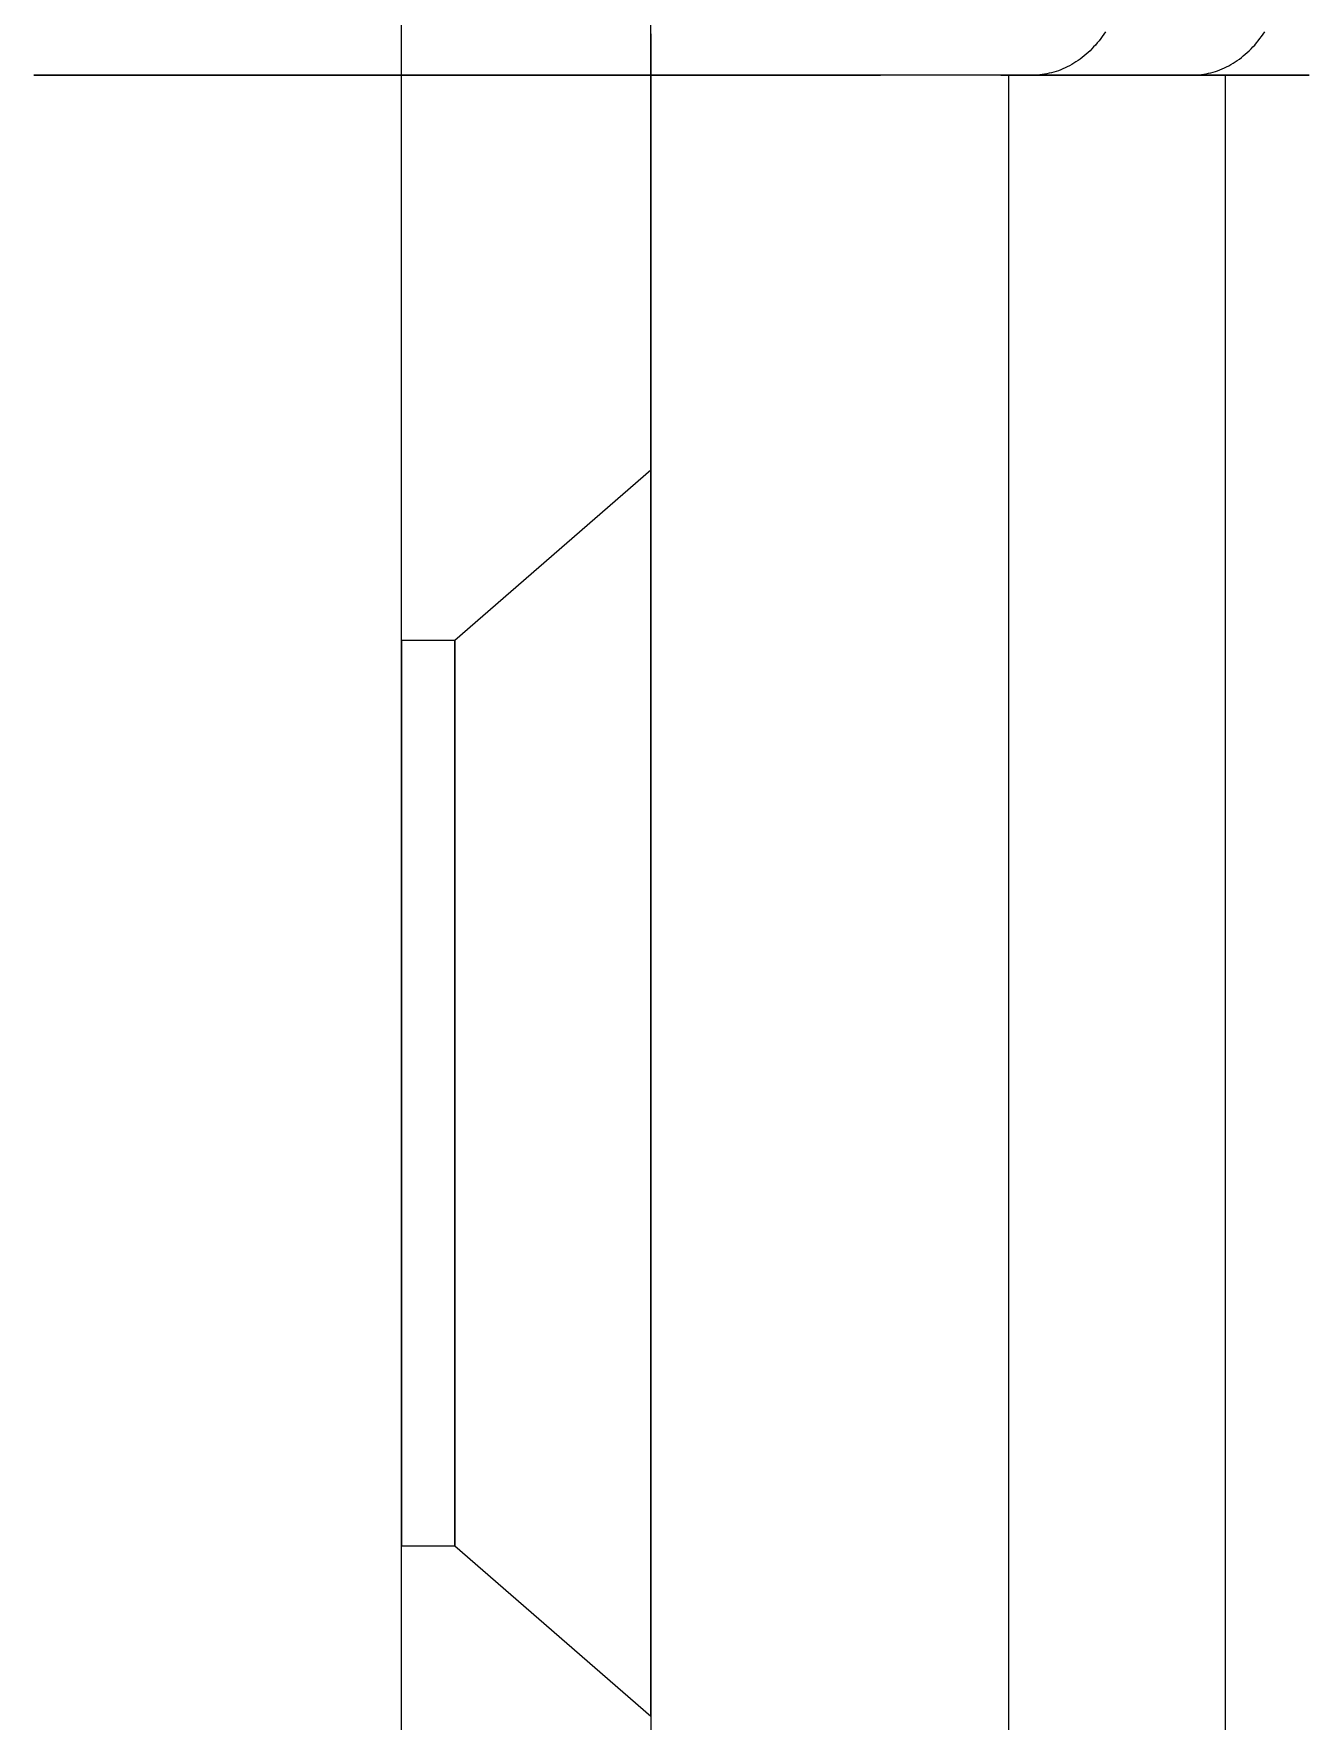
# Model space of a CAD drawing. Header units: metres. Extents: x 0 to 420, y 0 to 297.
# Drawn here: x 247.79 to 255.58, y 163 to 173.32 of the extents above; entities that cross this region are included whole.
import ezdxf

# ---------------------------------------------------------------- set-up
doc = ezdxf.new("R2010")
doc.units = ezdxf.units.M

msp = doc.modelspace()

# ---------------------------------------------------------------- linework, layer by layer
at = {"layer": 'GEOMETRY'}
for p, q in [((250.034, 170.016), (250.034, 208.116)), ((251.558, 170.016), (251.558, 208.116)), ((250.034, 173.317), (250.034, 173.318)), ((250.034, 173.316), (250.034, 173.317)), ((250.034, 173.315), (250.034, 173.316)), ((250.034, 173.314), (250.034, 173.315)), ((250.034, 173.312), (250.034, 173.314)), ((250.034, 173.309), (250.034, 173.312)), ((250.034, 173.306), (250.034, 173.309)), ((250.034, 173.303), (250.034, 173.306)), ((250.034, 173.3), (250.034, 173.303)), ((250.034, 173.295), (250.034, 173.3)), ((250.034, 173.29), (250.034, 173.295)), ((250.034, 173.284), (250.034, 173.29)), ((250.034, 173.279), (250.034, 173.284)), ((250.034, 173.274), (250.034, 173.279)), ((250.034, 173.266), (250.034, 173.274)), ((250.034, 173.259), (250.034, 173.266)), ((250.034, 173.252), (250.034, 173.259)), ((250.034, 173.245), (250.034, 173.252)), ((250.034, 173.236), (250.034, 173.245)), ((250.034, 173.227), (250.034, 173.236)), ((251.558, 173.318), (251.558, 173.317)), ((251.558, 173.317), (251.558, 173.316)), ((251.558, 173.316), (251.558, 173.315)), ((251.558, 173.315), (251.558, 173.314)), ((251.558, 173.314), (251.558, 173.312)), ((251.558, 173.312), (251.558, 173.309)), ((251.558, 173.309), (251.558, 173.306)), ((251.558, 173.306), (251.558, 173.303)), ((251.558, 173.303), (251.558, 173.3)), ((251.558, 173.3), (251.558, 173.295)), ((251.558, 173.295), (251.558, 173.29)), ((251.558, 173.29), (251.558, 173.284)), ((251.558, 173.284), (251.558, 173.279)), ((251.558, 173.279), (251.558, 173.274)), ((251.558, 173.274), (251.558, 173.266)), ((251.558, 173.266), (251.558, 173.259)), ((251.558, 173.259), (251.558, 173.252)), ((251.558, 173.252), (251.558, 173.245)), ((251.558, 173.245), (251.558, 173.236)), ((251.558, 173.236), (251.558, 173.227)), ((254.266, 173.237), (254.255, 173.226)), ((254.277, 173.249), (254.266, 173.237)), ((254.288, 173.262), (254.277, 173.249)), ((254.299, 173.274), (254.288, 173.262)), ((254.309, 173.288), (254.299, 173.274)), ((254.319, 173.301), (254.309, 173.288)), ((254.329, 173.315), (254.319, 173.301)), ((254.338, 173.329), (254.329, 173.315)), ((255.228, 173.226), (255.24, 173.237)), ((255.24, 173.237), (255.251, 173.249)), ((255.251, 173.249), (255.261, 173.262)), ((255.261, 173.262), (255.272, 173.274)), ((255.272, 173.274), (255.282, 173.288)), ((255.282, 173.288), (255.292, 173.301)), ((255.292, 173.301), (255.302, 173.315)), ((255.302, 173.315), (255.312, 173.329)), ((250.034, 173.218), (250.034, 173.227)), ((250.034, 173.209), (250.034, 173.218)), ((250.034, 173.2), (250.034, 173.209)), ((250.034, 173.189), (250.034, 173.2)), ((250.034, 173.178), (250.034, 173.189)), ((250.034, 173.168), (250.034, 173.178)), ((250.034, 173.157), (250.034, 173.168)), ((250.034, 173.145), (250.034, 173.157)), ((250.034, 173.133), (250.034, 173.145)), ((250.034, 173.12), (250.034, 173.133)), ((251.558, 173.227), (251.558, 173.218)), ((251.558, 173.218), (251.558, 173.209)), ((251.558, 173.209), (251.558, 173.2)), ((251.558, 173.2), (251.558, 173.189)), ((251.558, 173.189), (251.558, 173.178)), ((251.558, 173.178), (251.558, 173.168)), ((251.558, 173.168), (251.558, 173.157)), ((251.558, 173.157), (251.558, 173.145)), ((251.558, 173.145), (251.558, 173.133)), ((251.558, 173.133), (251.558, 173.12)), ((254.132, 173.13), (254.119, 173.122)), ((254.145, 173.138), (254.132, 173.13)), ((254.158, 173.146), (254.145, 173.138)), ((254.171, 173.154), (254.158, 173.146)), ((254.183, 173.163), (254.171, 173.154)), ((254.196, 173.173), (254.183, 173.163)), ((254.208, 173.183), (254.196, 173.173)), ((254.22, 173.193), (254.208, 173.183)), ((254.232, 173.203), (254.22, 173.193)), ((254.244, 173.214), (254.232, 173.203)), ((254.255, 173.226), (254.244, 173.214)), ((255.092, 173.122), (255.105, 173.13)), ((255.105, 173.13), (255.118, 173.138)), ((255.118, 173.138), (255.131, 173.146)), ((255.131, 173.146), (255.144, 173.154)), ((255.144, 173.154), (255.157, 173.163)), ((255.157, 173.163), (255.169, 173.173)), ((255.169, 173.173), (255.181, 173.183)), ((255.181, 173.183), (255.193, 173.193)), ((255.193, 173.193), (255.205, 173.203)), ((255.205, 173.203), (255.217, 173.214)), ((255.217, 173.214), (255.228, 173.226)), ((247.808, 173.064), (247.786, 173.064)), ((247.786, 173.064), (247.794, 173.064)), ((247.794, 173.064), (247.802, 173.064)), ((247.802, 173.064), (247.81, 173.064)), ((247.829, 173.064), (247.808, 173.064)), ((247.81, 173.064), (247.818, 173.064)), ((247.818, 173.064), (247.832, 173.064)), ((247.85, 173.064), (247.829, 173.064)), ((247.832, 173.064), (247.856, 173.064)), ((247.872, 173.064), (247.85, 173.064)), ((247.856, 173.064), (247.879, 173.064)), ((247.911, 173.064), (247.872, 173.064)), ((247.879, 173.064), (247.903, 173.064)), ((247.903, 173.064), (247.926, 173.064)), ((247.974, 173.064), (247.911, 173.064)), ((247.926, 173.064), (247.963, 173.064)), ((247.963, 173.064), (248.002, 173.064)), ((248.037, 173.064), (247.974, 173.064)), ((248.002, 173.064), (248.04, 173.064)), ((248.1, 173.064), (248.037, 173.064)), ((248.04, 173.064), (248.079, 173.064)), ((248.079, 173.064), (248.122, 173.064)), ((248.163, 173.064), (248.1, 173.064)), ((248.122, 173.064), (248.175, 173.064)), ((248.259, 173.064), (248.163, 173.064)), ((248.175, 173.064), (248.228, 173.064)), ((248.228, 173.064), (248.281, 173.064)), ((248.361, 173.064), (248.259, 173.064)), ((248.281, 173.064), (248.334, 173.064)), ((248.334, 173.064), (248.397, 173.064)), ((248.463, 173.064), (248.361, 173.064)), ((248.397, 173.064), (248.464, 173.064)), ((248.564, 173.064), (248.463, 173.064)), ((248.464, 173.064), (248.53, 173.064)), ((248.53, 173.064), (248.597, 173.064)), ((248.675, 173.064), (248.564, 173.064)), ((248.597, 173.064), (248.665, 173.064)), ((248.665, 173.064), (248.744, 173.064)), ((248.811, 173.064), (248.675, 173.064)), ((248.744, 173.064), (248.823, 173.064)), ((248.946, 173.064), (248.811, 173.064)), ((248.823, 173.064), (248.902, 173.064)), ((248.902, 173.064), (248.981, 173.064)), ((249.081, 173.064), (248.946, 173.064)), ((248.981, 173.064), (249.066, 173.064)), ((249.066, 173.064), (249.156, 173.064)), ((249.216, 173.064), (249.081, 173.064)), ((249.156, 173.064), (249.245, 173.064)), ((249.37, 173.064), (249.216, 173.064)), ((249.245, 173.064), (249.335, 173.064)), ((249.323, 173.064), (249.31, 173.064)), ((249.31, 173.064), (249.315, 173.064)), ((249.315, 173.064), (249.32, 173.064)), ((249.32, 173.064), (249.325, 173.064)), ((249.336, 173.064), (249.323, 173.064)), ((249.325, 173.064), (249.329, 173.064)), ((249.329, 173.064), (249.338, 173.064)), ((249.335, 173.064), (249.425, 173.064)), ((249.349, 173.064), (249.336, 173.064)), ((249.338, 173.064), (249.353, 173.064)), ((249.362, 173.064), (249.349, 173.064)), ((249.353, 173.064), (249.367, 173.064)), ((249.386, 173.064), (249.362, 173.064)), ((249.367, 173.064), (249.381, 173.064)), ((249.531, 173.064), (249.37, 173.064)), ((249.381, 173.064), (249.396, 173.064)), ((249.425, 173.064), (249.386, 173.064)), ((249.396, 173.064), (249.418, 173.064)), ((249.418, 173.064), (249.441, 173.064)), ((249.463, 173.064), (249.425, 173.064)), ((249.425, 173.064), (249.523, 173.064)), ((249.441, 173.064), (249.465, 173.064)), ((249.502, 173.064), (249.463, 173.064)), ((249.465, 173.064), (249.489, 173.064)), ((249.489, 173.064), (249.515, 173.064)), ((249.54, 173.064), (249.502, 173.064)), ((249.515, 173.064), (249.547, 173.064)), ((249.523, 173.064), (249.622, 173.064)), ((249.693, 173.064), (249.531, 173.064)), ((249.599, 173.064), (249.54, 173.064)), ((249.547, 173.064), (249.579, 173.064)), ((249.579, 173.064), (249.612, 173.064)), ((249.66, 173.064), (249.599, 173.064)), ((249.612, 173.064), (249.644, 173.064)), ((249.622, 173.064), (249.721, 173.064)), ((249.644, 173.064), (249.682, 173.064)), ((249.722, 173.064), (249.66, 173.064)), ((249.682, 173.064), (249.723, 173.064)), ((249.855, 173.064), (249.693, 173.064)), ((249.721, 173.064), (249.82, 173.064)), ((249.784, 173.064), (249.722, 173.064)), ((249.723, 173.064), (249.763, 173.064)), ((249.763, 173.064), (249.804, 173.064)), ((249.852, 173.064), (249.784, 173.064)), ((249.804, 173.064), (249.846, 173.064)), ((249.82, 173.064), (249.922, 173.064)), ((249.846, 173.064), (249.894, 173.064)), ((249.934, 173.064), (249.852, 173.064)), ((250.019, 173.064), (249.855, 173.064)), ((249.894, 173.064), (249.942, 173.064)), ((249.922, 173.064), (250.028, 173.064)), ((250.016, 173.064), (249.934, 173.064)), ((249.942, 173.064), (249.99, 173.064)), ((249.99, 173.064), (250.038, 173.064)), ((250.099, 173.064), (250.016, 173.064)), ((250.2, 173.064), (250.019, 173.064)), ((250.028, 173.064), (250.134, 173.064)), ((250.034, 173.108), (250.034, 173.12)), ((250.034, 173.095), (250.034, 173.108)), ((250.034, 173.081), (250.034, 173.095)), ((250.034, 173.067), (250.034, 173.081)), ((250.034, 173.053), (250.034, 173.067)), ((250.034, 173.039), (250.034, 173.053)), ((250.034, 173.025), (250.034, 173.039)), ((250.038, 173.064), (250.09, 173.064)), ((250.09, 173.064), (250.144, 173.064)), ((250.181, 173.064), (250.099, 173.064)), ((250.134, 173.064), (250.24, 173.064)), ((250.144, 173.064), (250.199, 173.064)), ((250.275, 173.064), (250.181, 173.064)), ((250.199, 173.064), (250.254, 173.064)), ((250.38, 173.064), (250.2, 173.064)), ((250.24, 173.064), (250.346, 173.064)), ((250.254, 173.064), (250.308, 173.064)), ((250.373, 173.064), (250.275, 173.064)), ((250.308, 173.064), (250.368, 173.064)), ((250.346, 173.064), (250.457, 173.064)), ((250.368, 173.064), (250.429, 173.064)), ((250.472, 173.064), (250.373, 173.064)), ((250.56, 173.064), (250.38, 173.064)), ((250.429, 173.064), (250.489, 173.064)), ((250.457, 173.064), (250.568, 173.064)), ((250.57, 173.064), (250.472, 173.064)), ((250.489, 173.064), (250.549, 173.064)), ((250.549, 173.064), (250.611, 173.064)), ((250.74, 173.064), (250.56, 173.064)), ((250.568, 173.064), (250.68, 173.064)), ((250.67, 173.064), (250.57, 173.064)), ((250.611, 173.064), (250.676, 173.064)), ((250.78, 173.064), (250.67, 173.064)), ((250.676, 173.064), (250.74, 173.064)), ((250.68, 173.064), (250.791, 173.064)), ((250.74, 173.064), (250.805, 173.064)), ((250.926, 173.064), (250.74, 173.064)), ((250.89, 173.064), (250.78, 173.064)), ((250.791, 173.064), (250.904, 173.064)), ((250.805, 173.064), (250.87, 173.064)), ((250.87, 173.064), (250.937, 173.064)), ((251, 173.064), (250.89, 173.064)), ((250.904, 173.064), (251.019, 173.064)), ((251.116, 173.064), (250.926, 173.064)), ((250.937, 173.064), (251.005, 173.064)), ((251.11, 173.064), (251, 173.064)), ((251.005, 173.064), (251.073, 173.064)), ((251.019, 173.064), (251.133, 173.064)), ((251.073, 173.064), (251.141, 173.064)), ((251.223, 173.064), (251.11, 173.064)), ((251.306, 173.064), (251.116, 173.064)), ((251.133, 173.064), (251.248, 173.064)), ((251.141, 173.064), (251.209, 173.064)), ((251.209, 173.064), (251.279, 173.064)), ((251.338, 173.064), (251.223, 173.064)), ((251.248, 173.064), (251.363, 173.064)), ((251.279, 173.064), (251.349, 173.064)), ((251.495, 173.064), (251.306, 173.064)), ((251.454, 173.064), (251.338, 173.064)), ((251.349, 173.064), (251.419, 173.064)), ((251.363, 173.064), (251.478, 173.064)), ((251.419, 173.064), (251.489, 173.064)), ((251.57, 173.064), (251.454, 173.064)), ((251.478, 173.064), (251.594, 173.064)), ((251.489, 173.064), (251.559, 173.064)), ((251.685, 173.064), (251.495, 173.064)), ((251.558, 173.12), (251.558, 173.108)), ((251.558, 173.108), (251.558, 173.095)), ((251.558, 173.095), (251.558, 173.081)), ((251.558, 173.081), (251.558, 173.067)), ((251.558, 173.067), (251.558, 173.053)), ((251.558, 173.053), (251.558, 173.039)), ((251.558, 173.039), (251.558, 173.025)), ((251.559, 173.064), (251.63, 173.064)), ((251.685, 173.064), (251.57, 173.064)), ((251.594, 173.064), (251.71, 173.064)), ((251.63, 173.064), (251.7, 173.064)), ((251.801, 173.064), (251.685, 173.064)), ((251.875, 173.064), (251.685, 173.064)), ((251.7, 173.064), (251.771, 173.064)), ((251.71, 173.064), (251.826, 173.064)), ((251.771, 173.064), (251.842, 173.064)), ((251.916, 173.064), (251.801, 173.064)), ((251.826, 173.064), (251.942, 173.064)), ((251.842, 173.064), (251.912, 173.064)), ((252.065, 173.064), (251.875, 173.064)), ((251.912, 173.064), (251.982, 173.064)), ((252.032, 173.064), (251.916, 173.064)), ((251.942, 173.064), (252.057, 173.064)), ((251.982, 173.064), (252.052, 173.064)), ((252.148, 173.064), (252.032, 173.064)), ((252.052, 173.064), (252.122, 173.064)), ((252.057, 173.064), (252.172, 173.064)), ((252.255, 173.064), (252.065, 173.064)), ((252.122, 173.064), (252.191, 173.064)), ((252.261, 173.064), (252.148, 173.064)), ((252.172, 173.064), (252.287, 173.064)), ((252.191, 173.064), (252.259, 173.064)), ((252.444, 173.064), (252.255, 173.064)), ((252.259, 173.064), (252.327, 173.064)), ((252.371, 173.064), (252.261, 173.064)), ((252.287, 173.064), (252.402, 173.064)), ((252.327, 173.064), (252.395, 173.064)), ((252.48, 173.064), (252.371, 173.064)), ((252.395, 173.064), (252.463, 173.064)), ((252.402, 173.064), (252.515, 173.064)), ((252.63, 173.064), (252.444, 173.064)), ((252.963, 173.064), (252.463, 173.064)), ((252.498, 173.064), (252.463, 173.064)), ((252.59, 173.064), (252.48, 173.064)), ((252.533, 173.064), (252.498, 173.064)), ((252.515, 173.064), (252.627, 173.064)), ((252.568, 173.064), (252.533, 173.064)), ((252.603, 173.064), (252.568, 173.064)), ((252.7, 173.064), (252.59, 173.064)), ((252.639, 173.064), (252.603, 173.064)), ((252.627, 173.064), (252.739, 173.064)), ((252.81, 173.064), (252.63, 173.064)), ((252.675, 173.064), (252.639, 173.064)), ((252.71, 173.064), (252.675, 173.064)), ((252.8, 173.064), (252.7, 173.064)), ((252.746, 173.064), (252.71, 173.064)), ((252.739, 173.064), (252.851, 173.064)), ((252.782, 173.064), (252.746, 173.064)), ((252.818, 173.064), (252.782, 173.064)), ((252.899, 173.064), (252.8, 173.064)), ((252.991, 173.064), (252.81, 173.064)), ((252.854, 173.064), (252.818, 173.064)), ((252.851, 173.064), (252.963, 173.064)), ((252.89, 173.064), (252.854, 173.064)), ((252.927, 173.064), (252.89, 173.064)), ((252.997, 173.064), (252.899, 173.064)), ((252.963, 173.064), (252.927, 173.064)), ((252.974, 173.064), (252.963, 173.064)), ((253, 173.064), (252.963, 173.064)), ((252.986, 173.064), (252.974, 173.064)), ((252.998, 173.064), (252.986, 173.064)), ((253.171, 173.064), (252.991, 173.064)), ((253.096, 173.064), (252.997, 173.064)), ((253.009, 173.064), (252.998, 173.064)), ((253.036, 173.064), (253, 173.064)), ((253.021, 173.064), (253.009, 173.064)), ((253.033, 173.064), (253.021, 173.064)), ((253.045, 173.064), (253.033, 173.064)), ((253.073, 173.064), (253.036, 173.064)), ((253.057, 173.064), (253.045, 173.064)), ((253.069, 173.064), (253.057, 173.064)), ((253.081, 173.064), (253.069, 173.064)), ((253.109, 173.064), (253.073, 173.064)), ((253.093, 173.064), (253.081, 173.064)), ((253.105, 173.064), (253.093, 173.064)), ((253.189, 173.064), (253.096, 173.064)), ((253.117, 173.064), (253.105, 173.064)), ((253.146, 173.064), (253.109, 173.064)), ((253.129, 173.064), (253.117, 173.064)), ((253.141, 173.064), (253.129, 173.064)), ((253.154, 173.064), (253.141, 173.064)), ((253.183, 173.064), (253.146, 173.064)), ((253.166, 173.064), (253.154, 173.064)), ((253.178, 173.064), (253.166, 173.064)), ((253.351, 173.064), (253.171, 173.064)), ((253.19, 173.064), (253.178, 173.064)), ((253.219, 173.064), (253.183, 173.064)), ((253.272, 173.064), (253.189, 173.064)), ((253.202, 173.064), (253.19, 173.064)), ((253.215, 173.064), (253.202, 173.064)), ((253.227, 173.064), (253.215, 173.064)), ((253.256, 173.064), (253.219, 173.064)), ((253.239, 173.064), (253.227, 173.064)), ((253.251, 173.064), (253.239, 173.064)), ((253.263, 173.064), (253.251, 173.064)), ((253.293, 173.064), (253.256, 173.064)), ((253.276, 173.064), (253.263, 173.064)), ((253.354, 173.064), (253.272, 173.064)), ((253.288, 173.064), (253.276, 173.064)), ((253.3, 173.064), (253.288, 173.064)), ((253.329, 173.064), (253.293, 173.064)), ((253.312, 173.064), (253.3, 173.064)), ((253.324, 173.064), (253.312, 173.064)), ((253.336, 173.064), (253.324, 173.064)), ((253.366, 173.064), (253.329, 173.064)), ((253.348, 173.064), (253.336, 173.064)), ((253.36, 173.064), (253.348, 173.064)), ((253.515, 173.064), (253.351, 173.064)), ((253.436, 173.064), (253.354, 173.064)), ((253.372, 173.064), (253.36, 173.064)), ((253.402, 173.064), (253.366, 173.064)), ((253.384, 173.064), (253.372, 173.064)), ((253.396, 173.064), (253.384, 173.064)), ((253.408, 173.064), (253.396, 173.064)), ((253.439, 173.064), (253.402, 173.064)), ((253.42, 173.064), (253.408, 173.064)), ((253.431, 173.064), (253.42, 173.064)), ((253.443, 173.064), (253.431, 173.064)), ((253.518, 173.064), (253.436, 173.064)), ((253.475, 173.064), (253.439, 173.064)), ((253.455, 173.064), (253.443, 173.064)), ((253.466, 173.064), (253.455, 173.064)), ((253.478, 173.064), (253.466, 173.064)), ((253.512, 173.064), (253.475, 173.064)), ((253.489, 173.064), (253.478, 173.064)), ((253.5, 173.064), (253.489, 173.064)), ((253.512, 173.064), (253.5, 173.064)), ((253.523, 173.064), (253.512, 173.064)), ((253.548, 173.064), (253.512, 173.064)), ((253.677, 173.064), (253.515, 173.064)), ((253.586, 173.064), (253.518, 173.064)), ((253.534, 173.064), (253.523, 173.064)), ((253.545, 173.064), (253.534, 173.064)), ((253.556, 173.064), (253.545, 173.064)), ((253.584, 173.064), (253.548, 173.064)), ((253.567, 173.064), (253.556, 173.064)), ((253.577, 173.064), (253.567, 173.064)), ((253.588, 173.064), (253.577, 173.064)), ((253.62, 173.064), (253.584, 173.064)), ((253.648, 173.064), (253.586, 173.064)), ((253.599, 173.064), (253.588, 173.064)), ((253.609, 173.064), (253.599, 173.064)), ((253.62, 173.064), (253.609, 173.064)), ((253.63, 173.064), (253.62, 173.064)), ((253.656, 173.064), (253.62, 173.064)), ((253.64, 173.064), (253.63, 173.064)), ((253.65, 173.064), (253.64, 173.064)), ((253.71, 173.064), (253.648, 173.064)), ((253.66, 173.064), (253.65, 173.064)), ((253.692, 173.064), (253.656, 173.064)), ((253.67, 173.064), (253.66, 173.064)), ((253.68, 173.064), (253.67, 173.064)), ((253.839, 173.064), (253.677, 173.064)), ((253.689, 173.064), (253.68, 173.064)), ((253.699, 173.064), (253.689, 173.064)), ((253.728, 173.064), (253.692, 173.064)), ((253.894, 173.064), (253.699, 173.064)), ((253.699, 173.064), (254.672, 173.064)), ((253.772, 173.064), (253.71, 173.064)), ((253.764, 173.064), (253.728, 173.064)), ((253.748, 157.316), (253.748, 173.064)), ((253.748, 173.064), (255.072, 173.064)), ((253.748, 173.064), (253.757, 173.064)), ((253.757, 173.064), (253.767, 173.064)), ((253.799, 173.064), (253.764, 173.064)), ((253.767, 173.064), (253.776, 173.064)), ((253.83, 173.064), (253.772, 173.064)), ((253.776, 173.064), (253.785, 173.064)), ((253.785, 173.064), (253.794, 173.064)), ((253.794, 173.064), (253.803, 173.064)), ((253.834, 173.064), (253.799, 173.064)), ((253.803, 173.064), (253.811, 173.064)), ((253.811, 173.064), (253.82, 173.064)), ((253.82, 173.064), (253.828, 173.064)), ((253.828, 173.064), (253.836, 173.064)), ((253.869, 173.064), (253.83, 173.064)), ((253.869, 173.064), (253.834, 173.064)), ((253.836, 173.064), (253.844, 173.064)), ((254.001, 173.064), (253.839, 173.064)), ((253.844, 173.064), (253.852, 173.064)), ((253.852, 173.064), (253.86, 173.064)), ((253.86, 173.064), (253.868, 173.064)), ((253.868, 173.064), (253.875, 173.064)), ((253.905, 173.064), (253.869, 173.064)), ((253.907, 173.064), (253.869, 173.064)), ((253.875, 173.064), (253.883, 173.064)), ((253.883, 173.064), (253.89, 173.064)), ((253.89, 173.064), (253.897, 173.064)), ((253.909, 173.065), (253.894, 173.064)), ((253.894, 173.064), (254.868, 173.064)), ((253.897, 173.064), (253.904, 173.064)), ((253.904, 173.064), (253.911, 173.064)), ((253.94, 173.064), (253.905, 173.064)), ((253.946, 173.064), (253.907, 173.064)), ((253.923, 173.065), (253.909, 173.065)), ((253.911, 173.064), (253.917, 173.064)), ((253.917, 173.064), (253.924, 173.064)), ((253.937, 173.066), (253.923, 173.065)), ((253.924, 173.064), (253.93, 173.064)), ((253.93, 173.064), (253.936, 173.064)), ((253.936, 173.064), (253.942, 173.064)), ((253.952, 173.068), (253.937, 173.066)), ((253.974, 173.064), (253.94, 173.064)), ((253.942, 173.064), (253.948, 173.064)), ((253.984, 173.064), (253.946, 173.064)), ((253.948, 173.064), (253.954, 173.064)), ((253.966, 173.07), (253.952, 173.068)), ((253.954, 173.064), (253.96, 173.064)), ((253.96, 173.064), (253.965, 173.064)), ((253.965, 173.064), (253.97, 173.064)), ((253.98, 173.073), (253.966, 173.07)), ((253.97, 173.064), (253.976, 173.064)), ((254.008, 173.064), (253.974, 173.064)), ((253.976, 173.064), (253.981, 173.064)), ((253.995, 173.076), (253.98, 173.073)), ((253.981, 173.064), (253.985, 173.064)), ((254.008, 173.064), (253.984, 173.064)), ((253.985, 173.064), (253.99, 173.064)), ((253.99, 173.064), (253.995, 173.064)), ((254.009, 173.079), (253.995, 173.076)), ((253.995, 173.064), (253.999, 173.064)), ((253.999, 173.064), (254.003, 173.064)), ((254.155, 173.064), (254.001, 173.064)), ((254.003, 173.064), (254.007, 173.064)), ((254.007, 173.064), (254.011, 173.064)), ((254.043, 173.064), (254.008, 173.064)), ((254.021, 173.064), (254.008, 173.064)), ((254.023, 173.083), (254.009, 173.079)), ((254.011, 173.064), (254.015, 173.064)), ((254.015, 173.064), (254.019, 173.064)), ((254.019, 173.064), (254.022, 173.064)), ((254.034, 173.064), (254.021, 173.064)), ((254.022, 173.064), (254.025, 173.064)), ((254.037, 173.087), (254.023, 173.083)), ((254.025, 173.064), (254.029, 173.064)), ((254.029, 173.064), (254.032, 173.064)), ((254.032, 173.064), (254.035, 173.064)), ((254.047, 173.064), (254.034, 173.064)), ((254.035, 173.064), (254.037, 173.064)), ((254.051, 173.092), (254.037, 173.087)), ((254.037, 173.064), (254.04, 173.064)), ((254.04, 173.064), (254.042, 173.064)), ((254.042, 173.064), (254.045, 173.064)), ((254.077, 173.064), (254.043, 173.064)), ((254.045, 173.064), (254.047, 173.064)), ((254.047, 173.064), (254.048, 173.064)), ((254.06, 173.064), (254.047, 173.064)), ((254.048, 173.064), (254.05, 173.064)), ((254.05, 173.064), (254.052, 173.064)), ((254.065, 173.097), (254.051, 173.092)), ((254.052, 173.064), (254.054, 173.064)), ((254.054, 173.064), (254.055, 173.064)), ((254.055, 173.064), (254.056, 173.064)), ((254.056, 173.064), (254.057, 173.064)), ((254.057, 173.064), (254.058, 173.064)), ((254.058, 173.064), (254.059, 173.064)), ((254.059, 173.064), (254.059, 173.064)), ((254.059, 173.064), (254.059, 173.064)), ((254.059, 173.064), (254.06, 173.064)), ((254.06, 173.064), (254.06, 173.064)), ((254.078, 173.103), (254.065, 173.097)), ((254.111, 173.064), (254.077, 173.064)), ((254.092, 173.109), (254.078, 173.103)), ((254.105, 173.115), (254.092, 173.109)), ((254.119, 173.122), (254.105, 173.115)), ((254.144, 173.064), (254.111, 173.064)), ((254.177, 173.064), (254.144, 173.064)), ((254.29, 173.064), (254.155, 173.064)), ((254.211, 173.064), (254.177, 173.064)), ((254.244, 173.064), (254.211, 173.064)), ((254.276, 173.064), (254.244, 173.064)), ((254.308, 173.064), (254.276, 173.064)), ((254.425, 173.064), (254.29, 173.064)), ((254.34, 173.064), (254.308, 173.064)), ((254.372, 173.064), (254.34, 173.064)), ((254.404, 173.064), (254.372, 173.064)), ((254.435, 173.064), (254.404, 173.064)), ((254.56, 173.064), (254.425, 173.064)), ((254.465, 173.064), (254.435, 173.064)), ((254.496, 173.064), (254.465, 173.064)), ((254.526, 173.064), (254.496, 173.064)), ((254.556, 173.064), (254.526, 173.064)), ((254.585, 173.064), (254.556, 173.064)), ((254.695, 173.064), (254.56, 173.064)), ((254.614, 173.064), (254.585, 173.064)), ((254.643, 173.064), (254.614, 173.064)), ((254.672, 173.064), (254.643, 173.064)), ((254.672, 173.064), (254.868, 173.064)), ((254.806, 173.064), (254.695, 173.064)), ((254.908, 173.064), (254.806, 173.064)), ((254.868, 173.064), (254.882, 173.065)), ((254.882, 173.065), (254.897, 173.065)), ((254.897, 173.065), (254.911, 173.066)), ((255.009, 173.064), (254.908, 173.064)), ((254.911, 173.066), (254.925, 173.068)), ((254.925, 173.068), (254.94, 173.07)), ((254.94, 173.07), (254.954, 173.073)), ((254.954, 173.073), (254.968, 173.076)), ((254.968, 173.076), (254.982, 173.079)), ((254.982, 173.079), (254.996, 173.083)), ((254.996, 173.083), (255.01, 173.087)), ((255.111, 173.064), (255.009, 173.064)), ((255.01, 173.087), (255.024, 173.092)), ((255.024, 173.092), (255.038, 173.097)), ((255.038, 173.097), (255.052, 173.103)), ((255.052, 173.103), (255.065, 173.109)), ((255.065, 173.109), (255.079, 173.115)), ((255.072, 157.316), (255.072, 173.064)), ((255.072, 173.064), (255.087, 173.064)), ((255.079, 173.115), (255.092, 173.122)), ((255.087, 173.064), (255.102, 173.064)), ((255.102, 173.064), (255.117, 173.064)), ((255.207, 173.064), (255.111, 173.064)), ((255.117, 173.064), (255.133, 173.064)), ((255.133, 173.064), (255.147, 173.064)), ((255.147, 173.064), (255.161, 173.064)), ((255.161, 173.064), (255.175, 173.064)), ((255.175, 173.064), (255.189, 173.064)), ((255.189, 173.064), (255.204, 173.064)), ((255.204, 173.064), (255.217, 173.064)), ((255.27, 173.064), (255.207, 173.064)), ((255.217, 173.064), (255.23, 173.064)), ((255.23, 173.064), (255.243, 173.064)), ((255.243, 173.064), (255.256, 173.064)), ((255.256, 173.064), (255.269, 173.064)), ((255.269, 173.064), (255.281, 173.064)), ((255.333, 173.064), (255.27, 173.064)), ((255.281, 173.064), (255.293, 173.064)), ((255.293, 173.064), (255.305, 173.064)), ((255.305, 173.064), (255.316, 173.064)), ((255.316, 173.064), (255.328, 173.064)), ((255.328, 173.064), (255.339, 173.064)), ((255.396, 173.064), (255.333, 173.064)), ((255.339, 173.064), (255.349, 173.064)), ((255.349, 173.064), (255.36, 173.064)), ((255.36, 173.064), (255.371, 173.064)), ((255.371, 173.064), (255.381, 173.064)), ((255.381, 173.064), (255.391, 173.064)), ((255.391, 173.064), (255.4, 173.064)), ((255.459, 173.064), (255.396, 173.064)), ((255.4, 173.064), (255.41, 173.064)), ((255.41, 173.064), (255.419, 173.064)), ((255.419, 173.064), (255.428, 173.064)), ((255.428, 173.064), (255.437, 173.064)), ((255.437, 173.064), (255.445, 173.064)), ((255.445, 173.064), (255.454, 173.064)), ((255.454, 173.064), (255.461, 173.064)), ((255.499, 173.064), (255.459, 173.064)), ((255.461, 173.064), (255.469, 173.064)), ((255.469, 173.064), (255.476, 173.064)), ((255.476, 173.064), (255.484, 173.064)), ((255.484, 173.064), (255.491, 173.064)), ((255.491, 173.064), (255.497, 173.064)), ((255.497, 173.064), (255.504, 173.064)), ((255.52, 173.064), (255.499, 173.064)), ((255.504, 173.064), (255.51, 173.064)), ((255.51, 173.064), (255.517, 173.064)), ((255.517, 173.064), (255.522, 173.064)), ((255.541, 173.064), (255.52, 173.064)), ((255.522, 173.064), (255.527, 173.064)), ((255.527, 173.064), (255.532, 173.064)), ((255.532, 173.064), (255.538, 173.064)), ((255.538, 173.064), (255.543, 173.064)), ((255.563, 173.064), (255.541, 173.064)), ((255.543, 173.064), (255.547, 173.064)), ((255.547, 173.064), (255.551, 173.064)), ((255.551, 173.064), (255.555, 173.064)), ((255.555, 173.064), (255.559, 173.064)), ((255.559, 173.064), (255.562, 173.064)), ((255.562, 173.064), (255.565, 173.064)), ((255.584, 173.064), (255.563, 173.064)), ((255.565, 173.064), (255.568, 173.064)), ((255.568, 173.064), (255.571, 173.064)), ((255.571, 173.064), (255.574, 173.064)), ((255.574, 173.064), (255.575, 173.064)), ((255.575, 173.064), (255.577, 173.064)), ((255.577, 173.064), (255.579, 173.064)), ((255.579, 173.064), (255.581, 173.064)), ((255.581, 173.064), (255.582, 173.064)), ((255.582, 173.064), (255.582, 173.064)), ((255.582, 173.064), (255.583, 173.064)), ((255.583, 173.064), (255.583, 173.064)), ((255.583, 173.064), (255.584, 173.064)), ((250.034, 173.01), (250.034, 173.025)), ((250.034, 172.994), (250.034, 173.01)), ((250.034, 172.979), (250.034, 172.994)), ((250.034, 172.964), (250.034, 172.979)), ((250.034, 172.948), (250.034, 172.964)), ((250.034, 172.931), (250.034, 172.948)), ((250.034, 172.915), (250.034, 172.931)), ((251.558, 173.025), (251.558, 173.01)), ((251.558, 173.01), (251.558, 172.994)), ((251.558, 172.994), (251.558, 172.979)), ((251.558, 172.979), (251.558, 172.964)), ((251.558, 172.964), (251.558, 172.948)), ((251.558, 172.948), (251.558, 172.931)), ((251.558, 172.931), (251.558, 172.915)), ((250.034, 172.899), (250.034, 172.915)), ((250.034, 172.882), (250.034, 172.899)), ((250.034, 172.865), (250.034, 172.882)), ((250.034, 172.847), (250.034, 172.865)), ((250.034, 172.83), (250.034, 172.847)), ((250.034, 172.813), (250.034, 172.83)), ((251.558, 172.915), (251.558, 172.899)), ((251.558, 172.899), (251.558, 172.882)), ((251.558, 172.882), (251.558, 172.865)), ((251.558, 172.865), (251.558, 172.847)), ((251.558, 172.847), (251.558, 172.83)), ((251.558, 172.83), (251.558, 172.813)), ((250.034, 172.795), (250.034, 172.813)), ((250.034, 172.777), (250.034, 172.795)), ((250.034, 172.759), (250.034, 172.777)), ((250.034, 172.741), (250.034, 172.759)), ((250.034, 172.723), (250.034, 172.741)), ((250.034, 172.705), (250.034, 172.723)), ((251.558, 172.813), (251.558, 172.795)), ((251.558, 172.795), (251.558, 172.777)), ((251.558, 172.777), (251.558, 172.759)), ((251.558, 172.759), (251.558, 172.741)), ((251.558, 172.741), (251.558, 172.723)), ((251.558, 172.723), (251.558, 172.705)), ((250.034, 172.686), (250.034, 172.705)), ((250.034, 172.668), (250.034, 172.686)), ((250.034, 172.65), (250.034, 172.668)), ((250.034, 172.631), (250.034, 172.65)), ((250.034, 172.612), (250.034, 172.631)), ((251.558, 172.705), (251.558, 172.686)), ((251.558, 172.686), (251.558, 172.668)), ((251.558, 172.668), (251.558, 172.65)), ((251.558, 172.65), (251.558, 172.631)), ((251.558, 172.631), (251.558, 172.612)), ((250.034, 172.594), (250.034, 172.612)), ((250.034, 172.575), (250.034, 172.594)), ((250.034, 172.556), (250.034, 172.575)), ((250.034, 157.316), (250.034, 172.556)), ((251.558, 172.612), (251.558, 172.594)), ((251.558, 172.594), (251.558, 172.575)), ((251.558, 172.575), (251.558, 172.556)), ((251.558, 172.556), (251.558, 157.316)), ((250.36, 169.61), (251.558, 170.651)), ((251.558, 170.63), (251.558, 170.651)), ((251.558, 170.651), (251.558, 170.63)), ((251.558, 170.61), (251.558, 170.63)), ((251.558, 170.63), (251.558, 170.61)), ((251.558, 170.589), (251.558, 170.61)), ((251.558, 170.61), (251.558, 170.589)), ((251.558, 170.568), (251.558, 170.589)), ((251.558, 170.589), (251.558, 170.568)), ((251.558, 170.529), (251.558, 170.568)), ((251.558, 170.568), (251.558, 170.529)), ((251.558, 170.468), (251.558, 170.529)), ((251.558, 170.529), (251.558, 170.468)), ((251.558, 170.406), (251.558, 170.468)), ((251.558, 170.468), (251.558, 170.406)), ((251.558, 170.344), (251.558, 170.406)), ((251.558, 170.406), (251.558, 170.344)), ((251.558, 170.283), (251.558, 170.344)), ((251.558, 170.344), (251.558, 170.283)), ((251.558, 170.189), (251.558, 170.283)), ((251.558, 170.283), (251.558, 170.189)), ((251.558, 170.09), (251.558, 170.189)), ((251.558, 170.189), (251.558, 170.09)), ((251.558, 169.99), (251.558, 170.09)), ((251.558, 170.09), (251.558, 169.99)), ((250.034, 169.705), (250.034, 170.016)), ((251.558, 170.016), (251.558, 169.705)), ((251.558, 169.891), (251.558, 169.99)), ((251.558, 169.99), (251.558, 169.891)), ((251.558, 169.782), (251.558, 169.891)), ((251.558, 169.891), (251.558, 169.782)), ((251.558, 169.65), (251.558, 169.782)), ((251.558, 169.782), (251.558, 169.65)), ((250.034, 169.394), (250.034, 169.705)), ((251.558, 169.705), (251.558, 169.394)), ((251.558, 169.518), (251.558, 169.65)), ((251.558, 169.65), (251.558, 169.518)), ((250.034, 169.61), (250.36, 169.61)), ((250.034, 169.61), (250.034, 169.595)), ((250.034, 169.595), (250.034, 169.61)), ((250.034, 169.595), (250.034, 169.58)), ((250.034, 169.58), (250.034, 169.595)), ((250.034, 169.58), (250.034, 169.564)), ((250.034, 169.564), (250.034, 169.58)), ((250.034, 169.564), (250.034, 169.549)), ((250.034, 169.549), (250.034, 169.564)), ((250.034, 169.549), (250.034, 169.521)), ((250.034, 169.521), (250.034, 169.549)), ((250.034, 169.521), (250.034, 169.477)), ((250.034, 169.477), (250.034, 169.521)), ((250.36, 169.595), (250.36, 169.61)), ((250.36, 169.61), (250.36, 169.595)), ((250.36, 169.58), (250.36, 169.595)), ((250.36, 169.595), (250.36, 169.58)), ((250.36, 169.564), (250.36, 169.58)), ((250.36, 169.58), (250.36, 169.564)), ((250.36, 169.549), (250.36, 169.564)), ((250.36, 169.564), (250.36, 169.549)), ((250.36, 169.521), (250.36, 169.549)), ((250.36, 169.549), (250.36, 169.521)), ((250.36, 169.477), (250.36, 169.521)), ((250.36, 169.521), (250.36, 169.477)), ((251.558, 169.387), (251.558, 169.518)), ((251.558, 169.518), (251.558, 169.387)), ((250.034, 169.477), (250.034, 169.432)), ((250.034, 169.432), (250.034, 169.477)), ((250.034, 169.432), (250.034, 169.387)), ((250.034, 169.387), (250.034, 169.432)), ((250.36, 169.432), (250.36, 169.477)), ((250.36, 169.477), (250.36, 169.432)), ((250.36, 169.387), (250.36, 169.432)), ((250.36, 169.432), (250.36, 169.387)), ((250.034, 169.083), (250.034, 169.394)), ((250.034, 169.387), (250.034, 169.342)), ((250.034, 169.342), (250.034, 169.387)), ((250.034, 169.342), (250.034, 169.274)), ((250.034, 169.274), (250.034, 169.342)), ((250.36, 169.342), (250.36, 169.387)), ((250.36, 169.387), (250.36, 169.342)), ((250.36, 169.274), (250.36, 169.342)), ((250.36, 169.342), (250.36, 169.274)), ((251.558, 169.394), (251.558, 169.083)), ((251.558, 169.255), (251.558, 169.387)), ((251.558, 169.387), (251.558, 169.255)), ((250.034, 169.274), (250.034, 169.202)), ((250.034, 169.202), (250.034, 169.274)), ((250.36, 169.202), (250.36, 169.274)), ((250.36, 169.274), (250.36, 169.202)), ((251.558, 169.104), (251.558, 169.255)), ((251.558, 169.255), (251.558, 169.104)), ((250.034, 169.202), (250.034, 169.13)), ((250.034, 169.13), (250.034, 169.202)), ((250.034, 169.13), (250.034, 169.057)), ((250.034, 169.057), (250.034, 169.13)), ((250.36, 169.13), (250.36, 169.202)), ((250.36, 169.202), (250.36, 169.13)), ((250.36, 169.057), (250.36, 169.13)), ((250.36, 169.13), (250.36, 169.057)), ((250.034, 168.772), (250.034, 169.083)), ((250.034, 169.057), (250.034, 168.979)), ((250.034, 168.979), (250.034, 169.057)), ((250.36, 168.979), (250.36, 169.057)), ((250.36, 169.057), (250.36, 168.979)), ((251.558, 168.946), (251.558, 169.104)), ((251.558, 169.104), (251.558, 168.946)), ((251.558, 169.083), (251.558, 168.772)), ((250.034, 168.979), (250.034, 168.883)), ((250.034, 168.883), (250.034, 168.979)), ((250.36, 168.883), (250.36, 168.979)), ((250.36, 168.979), (250.36, 168.883)), ((251.558, 168.788), (251.558, 168.946)), ((251.558, 168.946), (251.558, 168.788)), ((250.034, 168.883), (250.034, 168.787)), ((250.034, 168.787), (250.034, 168.883)), ((250.36, 168.787), (250.36, 168.883)), ((250.36, 168.883), (250.36, 168.787)), ((250.034, 168.787), (250.034, 168.691)), ((250.034, 168.691), (250.034, 168.787)), ((250.034, 168.463), (250.034, 168.772)), ((250.36, 168.691), (250.36, 168.787)), ((250.36, 168.787), (250.36, 168.691)), ((251.558, 168.63), (251.558, 168.788)), ((251.558, 168.788), (251.558, 168.63)), ((251.558, 168.772), (251.558, 168.463)), ((250.034, 168.691), (250.034, 168.595)), ((250.034, 168.595), (250.034, 168.691)), ((250.034, 168.595), (250.034, 168.486)), ((250.034, 168.486), (250.034, 168.595)), ((250.36, 168.595), (250.36, 168.691)), ((250.36, 168.691), (250.36, 168.595)), ((250.36, 168.486), (250.36, 168.595)), ((250.36, 168.595), (250.36, 168.486)), ((251.558, 168.469), (251.558, 168.63)), ((251.558, 168.63), (251.558, 168.469)), ((250.034, 168.486), (250.034, 168.371)), ((250.034, 168.371), (250.034, 168.486)), ((250.034, 168.156), (250.034, 168.463)), ((250.36, 168.371), (250.36, 168.486)), ((250.36, 168.486), (250.36, 168.371)), ((251.558, 168.293), (251.558, 168.469)), ((251.558, 168.469), (251.558, 168.293)), ((251.558, 168.463), (251.558, 168.156)), ((250.034, 168.371), (250.034, 168.256)), ((250.034, 168.256), (250.034, 168.371)), ((250.36, 168.256), (250.36, 168.371)), ((250.36, 168.371), (250.36, 168.256)), ((251.558, 168.117), (251.558, 168.293)), ((251.558, 168.293), (251.558, 168.117)), ((250.034, 168.256), (250.034, 168.141)), ((250.034, 168.141), (250.034, 168.256)), ((250.36, 168.141), (250.36, 168.256)), ((250.36, 168.256), (250.36, 168.141)), ((250.034, 167.848), (250.034, 168.156)), ((250.034, 168.141), (250.034, 168.024)), ((250.034, 168.024), (250.034, 168.141)), ((250.36, 168.024), (250.36, 168.141)), ((250.36, 168.141), (250.36, 168.024)), ((251.558, 168.156), (251.558, 167.848)), ((251.558, 167.941), (251.558, 168.117)), ((251.558, 168.117), (251.558, 167.941)), ((250.034, 168.024), (250.034, 167.896)), ((250.034, 167.896), (250.034, 168.024)), ((250.36, 167.896), (250.36, 168.024)), ((250.36, 168.024), (250.36, 167.896)), ((250.034, 167.896), (250.034, 167.768)), ((250.034, 167.768), (250.034, 167.896)), ((250.36, 167.768), (250.36, 167.896)), ((250.36, 167.896), (250.36, 167.768)), ((251.558, 167.765), (251.558, 167.941)), ((251.558, 167.941), (251.558, 167.765)), ((250.034, 167.541), (250.034, 167.848)), ((250.034, 167.768), (250.034, 167.64)), ((250.034, 167.64), (250.034, 167.768)), ((250.36, 167.64), (250.36, 167.768)), ((250.36, 167.768), (250.36, 167.64)), ((251.558, 167.848), (251.558, 167.541)), ((251.558, 167.583), (251.558, 167.765)), ((251.558, 167.765), (251.558, 167.583)), ((250.034, 167.64), (250.034, 167.512)), ((250.034, 167.512), (250.034, 167.64)), ((250.36, 167.512), (250.36, 167.64)), ((250.36, 167.64), (250.36, 167.512)), ((251.558, 167.398), (251.558, 167.583)), ((251.558, 167.583), (251.558, 167.398)), ((250.034, 167.234), (250.034, 167.541)), ((250.034, 167.512), (250.034, 167.38)), ((250.034, 167.38), (250.034, 167.512)), ((250.36, 167.38), (250.36, 167.512)), ((250.36, 167.512), (250.36, 167.38)), ((251.558, 167.541), (251.558, 167.234)), ((250.034, 167.38), (250.034, 167.246)), ((250.034, 167.246), (250.034, 167.38)), ((250.36, 167.246), (250.36, 167.38)), ((250.36, 167.38), (250.36, 167.246)), ((251.558, 167.212), (251.558, 167.398)), ((251.558, 167.398), (251.558, 167.212)), ((250.034, 167.246), (250.034, 167.111)), ((250.034, 167.111), (250.034, 167.246)), ((250.034, 166.934), (250.034, 167.234)), ((250.36, 167.111), (250.36, 167.246)), ((250.36, 167.246), (250.36, 167.111)), ((251.558, 167.234), (251.558, 166.934)), ((251.558, 167.027), (251.558, 167.212)), ((251.558, 167.212), (251.558, 167.027)), ((250.034, 167.111), (250.034, 166.976)), ((250.034, 166.976), (250.034, 167.111)), ((250.36, 166.976), (250.36, 167.111)), ((250.36, 167.111), (250.36, 166.976)), ((250.034, 166.976), (250.034, 166.841)), ((250.034, 166.841), (250.034, 166.976)), ((250.36, 166.841), (250.36, 166.976)), ((250.36, 166.976), (250.36, 166.841)), ((251.558, 166.841), (251.558, 167.027)), ((251.558, 167.027), (251.558, 166.841)), ((250.034, 166.634), (250.034, 166.934)), ((250.034, 166.841), (250.034, 166.707)), ((250.034, 166.707), (250.034, 166.841)), ((250.36, 166.707), (250.36, 166.841)), ((250.36, 166.841), (250.36, 166.707)), ((251.558, 166.934), (251.558, 166.634)), ((251.558, 166.656), (251.558, 166.841)), ((251.558, 166.841), (251.558, 166.656)), ((250.034, 166.707), (250.034, 166.572)), ((250.034, 166.572), (250.034, 166.707)), ((250.034, 166.335), (250.034, 166.634)), ((250.36, 166.572), (250.36, 166.707)), ((250.36, 166.707), (250.36, 166.572)), ((251.558, 166.47), (251.558, 166.656)), ((251.558, 166.656), (251.558, 166.47)), ((251.558, 166.634), (251.558, 166.335)), ((250.034, 166.572), (250.034, 166.437)), ((250.034, 166.437), (250.034, 166.572)), ((250.36, 166.437), (250.36, 166.572)), ((250.36, 166.572), (250.36, 166.437)), ((250.034, 166.437), (250.034, 166.302)), ((250.034, 166.302), (250.034, 166.437)), ((250.36, 166.302), (250.36, 166.437)), ((250.36, 166.437), (250.36, 166.302)), ((251.558, 166.285), (251.558, 166.47)), ((251.558, 166.47), (251.558, 166.285)), ((250.034, 166.036), (250.034, 166.335)), ((251.558, 166.335), (251.558, 166.036)), ((250.034, 166.302), (250.034, 166.17)), ((250.034, 166.17), (250.034, 166.302)), ((250.36, 166.17), (250.36, 166.302)), ((250.36, 166.302), (250.36, 166.17)), ((251.558, 166.1), (251.558, 166.285)), ((251.558, 166.285), (251.558, 166.1)), ((250.034, 166.17), (250.034, 166.042)), ((250.034, 166.042), (250.034, 166.17)), ((250.36, 166.042), (250.36, 166.17)), ((250.36, 166.17), (250.36, 166.042)), ((250.034, 166.042), (250.034, 165.914)), ((250.034, 165.914), (250.034, 166.042)), ((250.034, 165.74), (250.034, 166.036)), ((250.36, 165.914), (250.36, 166.042)), ((250.36, 166.042), (250.36, 165.914)), ((251.558, 165.918), (251.558, 166.1)), ((251.558, 166.1), (251.558, 165.918)), ((251.558, 166.036), (251.558, 165.74)), ((250.034, 165.914), (250.034, 165.786)), ((250.034, 165.786), (250.034, 165.914)), ((250.36, 165.786), (250.36, 165.914)), ((250.36, 165.914), (250.36, 165.786)), ((251.558, 165.742), (251.558, 165.918)), ((251.558, 165.918), (251.558, 165.742)), ((250.034, 165.786), (250.034, 165.658)), ((250.034, 165.658), (250.034, 165.786)), ((250.034, 165.452), (250.034, 165.74)), ((250.36, 165.658), (250.36, 165.786)), ((250.36, 165.786), (250.36, 165.658)), ((251.558, 165.566), (251.558, 165.742)), ((251.558, 165.742), (251.558, 165.566)), ((251.558, 165.74), (251.558, 165.452)), ((250.034, 165.658), (250.034, 165.542)), ((250.034, 165.542), (250.034, 165.658)), ((250.36, 165.542), (250.36, 165.658)), ((250.36, 165.658), (250.36, 165.542)), ((250.034, 165.542), (250.034, 165.427)), ((250.034, 165.427), (250.034, 165.542)), ((250.36, 165.427), (250.36, 165.542)), ((250.36, 165.542), (250.36, 165.427)), ((251.558, 165.39), (251.558, 165.566)), ((251.558, 165.566), (251.558, 165.39)), ((250.034, 165.164), (250.034, 165.452)), ((250.034, 165.427), (250.034, 165.312)), ((250.034, 165.312), (250.034, 165.427)), ((250.36, 165.312), (250.36, 165.427)), ((250.36, 165.427), (250.36, 165.312)), ((251.558, 165.452), (251.558, 165.164)), ((250.034, 165.312), (250.034, 165.197)), ((250.034, 165.197), (250.034, 165.312)), ((250.36, 165.197), (250.36, 165.312)), ((250.36, 165.312), (250.36, 165.197)), ((251.558, 165.213), (251.558, 165.39)), ((251.558, 165.39), (251.558, 165.213)), ((250.034, 165.197), (250.034, 165.088)), ((250.034, 165.088), (250.034, 165.197)), ((250.36, 165.088), (250.36, 165.197)), ((250.36, 165.197), (250.36, 165.088)), ((251.558, 165.053), (251.558, 165.213)), ((251.558, 165.213), (251.558, 165.053)), ((250.034, 164.876), (250.034, 165.164)), ((250.034, 165.088), (250.034, 164.992)), ((250.034, 164.992), (250.034, 165.088)), ((250.36, 164.992), (250.36, 165.088)), ((250.36, 165.088), (250.36, 164.992)), ((251.558, 165.164), (251.558, 164.876)), ((250.034, 164.992), (250.034, 164.896)), ((250.034, 164.896), (250.034, 164.992)), ((250.36, 164.896), (250.36, 164.992)), ((250.36, 164.992), (250.36, 164.896)), ((251.558, 164.895), (251.558, 165.053)), ((251.558, 165.053), (251.558, 164.895)), ((250.034, 164.896), (250.034, 164.8)), ((250.034, 164.8), (250.034, 164.896)), ((250.034, 164.588), (250.034, 164.876)), ((250.36, 164.8), (250.36, 164.896)), ((250.36, 164.896), (250.36, 164.8)), ((251.558, 164.737), (251.558, 164.895)), ((251.558, 164.895), (251.558, 164.737)), ((251.558, 164.876), (251.558, 164.588)), ((250.034, 164.8), (250.034, 164.704)), ((250.034, 164.704), (250.034, 164.8)), ((250.36, 164.704), (250.36, 164.8)), ((250.36, 164.8), (250.36, 164.704)), ((250.034, 164.704), (250.034, 164.625)), ((250.034, 164.625), (250.034, 164.704)), ((250.36, 164.625), (250.36, 164.704)), ((250.36, 164.704), (250.36, 164.625)), ((251.558, 164.579), (251.558, 164.737)), ((251.558, 164.737), (251.558, 164.579)), ((250.034, 164.625), (250.034, 164.553)), ((250.034, 164.553), (250.034, 164.625)), ((250.034, 164.311), (250.034, 164.588)), ((250.36, 164.553), (250.36, 164.625)), ((250.36, 164.625), (250.36, 164.553)), ((251.558, 164.588), (251.558, 164.311)), ((251.558, 164.428), (251.558, 164.579)), ((251.558, 164.579), (251.558, 164.428)), ((250.034, 164.553), (250.034, 164.481)), ((250.034, 164.481), (250.034, 164.553)), ((250.034, 164.481), (250.034, 164.409)), ((250.034, 164.409), (250.034, 164.481)), ((250.36, 164.481), (250.36, 164.553)), ((250.36, 164.553), (250.36, 164.481)), ((250.36, 164.409), (250.36, 164.481)), ((250.36, 164.481), (250.36, 164.409)), ((250.034, 164.409), (250.034, 164.341)), ((250.034, 164.341), (250.034, 164.409)), ((250.36, 164.341), (250.36, 164.409)), ((250.36, 164.409), (250.36, 164.341)), ((251.558, 164.296), (251.558, 164.428)), ((251.558, 164.428), (251.558, 164.296)), ((250.034, 164.341), (250.034, 164.296)), ((250.034, 164.296), (250.034, 164.341)), ((250.034, 164.039), (250.034, 164.311)), ((250.034, 164.296), (250.034, 164.251)), ((250.034, 164.251), (250.034, 164.296)), ((250.36, 164.296), (250.36, 164.341)), ((250.36, 164.341), (250.36, 164.296)), ((250.36, 164.251), (250.36, 164.296)), ((250.36, 164.296), (250.36, 164.251)), ((251.558, 164.311), (251.558, 164.039)), ((251.558, 164.164), (251.558, 164.296)), ((251.558, 164.296), (251.558, 164.164)), ((250.034, 164.251), (250.034, 164.206)), ((250.034, 164.206), (250.034, 164.251)), ((250.034, 164.206), (250.034, 164.161)), ((250.034, 164.161), (250.034, 164.206)), ((250.034, 164.161), (250.034, 164.133)), ((250.034, 164.133), (250.034, 164.161)), ((250.36, 164.206), (250.36, 164.251)), ((250.36, 164.251), (250.36, 164.206)), ((250.36, 164.161), (250.36, 164.206)), ((250.36, 164.206), (250.36, 164.161)), ((250.36, 164.133), (250.36, 164.161)), ((250.36, 164.161), (250.36, 164.133)), ((251.558, 164.032), (251.558, 164.164)), ((251.558, 164.164), (251.558, 164.032)), ((250.034, 164.133), (250.034, 164.118)), ((250.034, 164.118), (250.034, 164.133)), ((250.034, 164.118), (250.034, 164.103)), ((250.034, 164.103), (250.034, 164.118)), ((250.034, 164.103), (250.034, 164.088)), ((250.034, 164.088), (250.034, 164.103)), ((250.034, 164.088), (250.034, 164.073)), ((250.034, 164.073), (250.034, 164.088)), ((250.034, 164.073), (250.36, 164.073)), ((250.36, 164.118), (250.36, 164.133)), ((250.36, 164.133), (250.36, 164.118)), ((250.36, 164.103), (250.36, 164.118)), ((250.36, 164.118), (250.36, 164.103)), ((250.36, 164.088), (250.36, 164.103)), ((250.36, 164.103), (250.36, 164.088)), ((250.36, 164.073), (250.36, 164.088)), ((250.36, 164.088), (250.36, 164.073)), ((250.36, 164.073), (251.558, 163.031)), ((250.034, 163.766), (250.034, 164.039)), ((251.558, 164.039), (251.558, 163.766)), ((251.558, 163.9), (251.558, 164.032)), ((251.558, 164.032), (251.558, 163.9)), ((251.558, 163.792), (251.558, 163.9)), ((251.558, 163.9), (251.558, 163.792)), ((250.034, 163.493), (250.034, 163.766)), ((251.558, 163.692), (251.558, 163.792)), ((251.558, 163.792), (251.558, 163.692)), ((251.558, 163.766), (251.558, 163.493)), ((251.558, 163.593), (251.558, 163.692)), ((251.558, 163.692), (251.558, 163.593)), ((251.558, 163.494), (251.558, 163.593)), ((251.558, 163.593), (251.558, 163.494)), ((250.034, 163.223), (250.034, 163.493)), ((251.558, 163.4), (251.558, 163.494)), ((251.558, 163.494), (251.558, 163.4)), ((251.558, 163.493), (251.558, 163.223)), ((251.558, 163.338), (251.558, 163.4)), ((251.558, 163.4), (251.558, 163.338)), ((251.558, 163.277), (251.558, 163.338)), ((251.558, 163.338), (251.558, 163.277)), ((251.558, 163.215), (251.558, 163.277)), ((251.558, 163.277), (251.558, 163.215)), ((250.034, 162.969), (250.034, 163.223)), ((251.558, 163.223), (251.558, 162.969)), ((251.558, 163.153), (251.558, 163.215)), ((251.558, 163.215), (251.558, 163.153)), ((251.558, 163.115), (251.558, 163.153)), ((251.558, 163.153), (251.558, 163.115)), ((251.558, 163.094), (251.558, 163.115)), ((251.558, 163.115), (251.558, 163.094)), ((251.558, 163.073), (251.558, 163.094)), ((251.558, 163.094), (251.558, 163.073)), ((251.558, 163.052), (251.558, 163.073)), ((251.558, 163.073), (251.558, 163.052)), ((251.558, 163.031), (251.558, 163.052)), ((251.558, 163.052), (251.558, 163.031))]:
    msp.add_line(p, q, dxfattribs=at)

doc.saveas('drawing.dxf')
